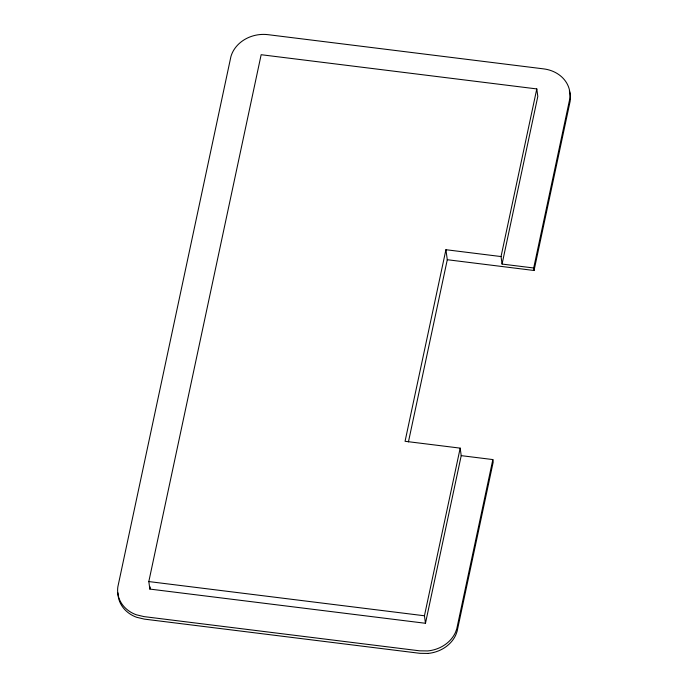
<?xml version="1.0" encoding="UTF-8"?>
<svg xmlns="http://www.w3.org/2000/svg" width="688" height="688" viewBox="0 0 688 688"><rect width="100%" height="100%" fill="white"/><g stroke="black" fill="none" stroke-linecap="round" stroke-linejoin="round"><path stroke-width="1.03" d="M445.919 249.71L405.06 441.3L460.186 448.137L461.218 455.645L425.468 623.285L149.846 589.074L148.814 581.566L261.156 54.713L536.786 88.924L537.81 96.423L502.068 264.063L533.699 267.985L534.043 270.487L447.286 259.72L445.919 249.71L501.036 256.555L502.068 264.063M149.846 589.074L150.294 586.976M408.44 441.885L447.286 259.72M425.468 623.285L424.444 615.777L460.186 448.137M501.036 256.555L536.786 88.924M461.218 455.645L492.849 459.575L456.737 628.935L455.508 632.306A32.319 27.735 -7.8 0 1 427.669 650.943L419.594 650.822L143.973 616.611L136.276 614.771A32.31 27.726 -7.8 0 1 117.846 586.873L230.919 56.562A32.319 27.726 -7.8 0 1 268.062 34.675L543.683 68.886A32.319 27.726 -7.8 0 1 569.819 98.625L533.699 267.985M534.043 270.487L570.163 101.127A32.319 27.726 -7.8 0 0 569.337 90.764M428.005 653.437L419.938 653.325L144.317 619.114L136.611 617.274A32.31 27.726 -7.8 0 1 117.949 592.867M148.814 581.566L424.444 615.777M492.849 459.575L493.193 462.078L457.081 631.438L455.852 634.809A32.319 27.735 -7.8 0 1 428.005 653.437"/></g></svg>
